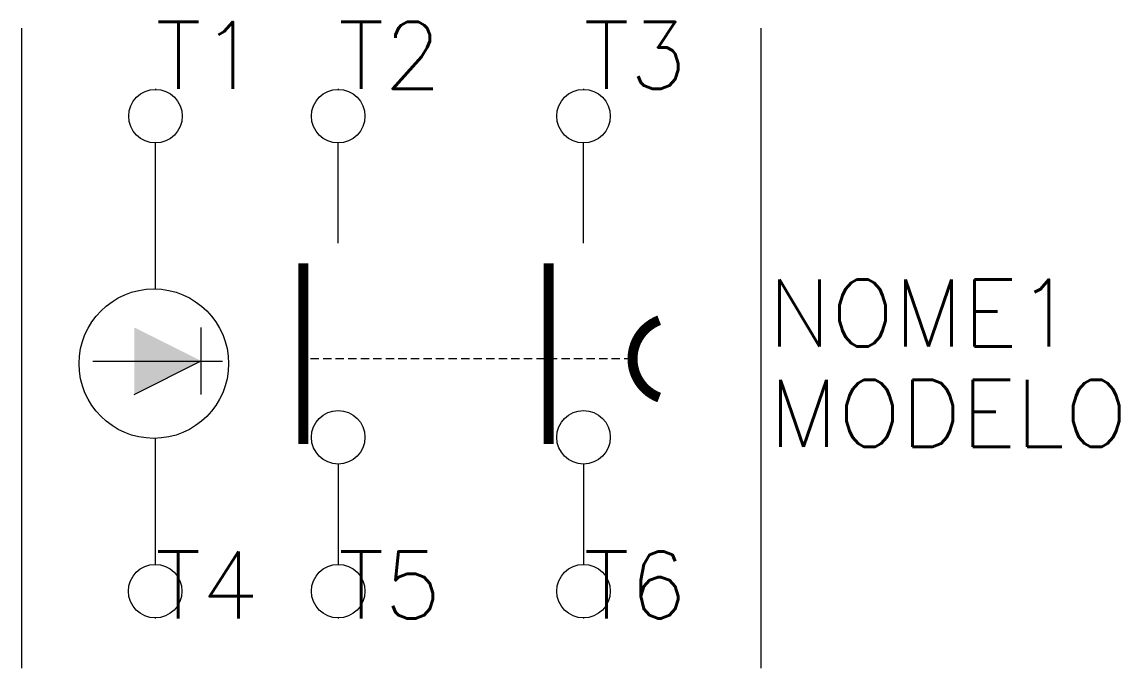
# Model space of a CAD drawing. Extents: x 349.9 to 382.7, y 175.8 to 195.1.
import ezdxf
from ezdxf.enums import TextEntityAlignment as Align

# ---------------------------------------------------------------- set-up
doc = ezdxf.new("R2010")
doc.units = 0
doc.header["$MEASUREMENT"] = 0
doc.linetypes.add('DASHED2', pattern=[0.375, 0.25, -0.125])
doc.layers.get('0').update_dxf_attribs({"linetype": 'CONTINUOUS'})
doc.styles.add('ROMANS', font='romans')

msp = doc.modelspace()

# ---------------------------------------------------------------- hatches: boundary and pattern name
h = msp.add_hatch(color=256)
h.dxf.hatch_style = 1
h.paths.add_polyline_path([(353.291, 186.011), (353.291, 184.01), (355.292, 185.011)])

# ---------------------------------------------------------------- linework, layer by layer
for p, q in [((349.935, 175.827), (349.935, 194.954)), ((372.022, 194.954), (372.022, 175.827)), ((353.926, 193.145), (353.926, 193.127)), ((359.388, 193.145), (359.388, 193.127)), ((366.721, 193.145), (366.721, 193.127)), ((353.926, 187.155), (353.926, 191.527)), ((359.388, 188.527), (359.388, 191.527)), ((366.721, 188.527), (366.721, 191.527)), ((355.292, 184.011), (355.292, 186.011)), ((355.934, 184.994), (352.052, 184.994)), ((353.291, 184.01), (355.292, 185.011)), ((353.918, 182.697), (353.918, 178.927)), ((359.388, 181.927), (359.388, 178.927)), ((366.721, 181.927), (366.721, 178.927)), ((353.918, 177.327), (353.918, 177.309)), ((359.388, 177.327), (359.388, 177.309)), ((366.721, 177.327), (366.721, 177.309))]:
    msp.add_line(p, q)
at = {"linetype": 'DASHED2'}
msp.add_line((368.185, 185.07), (358.253, 185.07), dxfattribs=at)
at = {"const_width": 0.3}
for points in [[(358.344, 187.927), (358.344, 182.527)], [(365.677, 187.927), (365.677, 182.527)]]:
    msp.add_lwpolyline(points, dxfattribs=at)
msp.add_lwpolyline([(368.982, 183.914, -0.689515), (368.982, 186.226)], format="xyb", dxfattribs=at)
for centre, radius in [((353.926, 192.327), 0.8), ((359.388, 192.327), 0.8), ((366.721, 192.327), 0.8), ((353.878, 184.928), 2.234), ((359.388, 182.727), 0.8), ((366.721, 182.727), 0.8), ((353.918, 178.127), 0.8), ((359.388, 178.127), 0.8), ((366.721, 178.127), 0.8)]:
    msp.add_circle(centre, radius)

# ---------------------------------------------------------------- texts
at = {"style": 'ROMANS'}
for tag, p in [('T1', (353.926, 193.145)), ('T2', (359.388, 193.145)), ('T3', (366.721, 193.145)), ('T4', (353.918, 177.309)), ('T5', (359.388, 177.309)), ('T6', (366.721, 177.309))]:
    msp.add_attdef(tag, p, '', height=2, dxfattribs=at)
at = {"lineweight": -3, "style": 'ROMANS'}
for tag, p in [('NOME1', (372.233, 186.442)), ('MODELO', (372.27, 183.442))]:
    msp.add_attdef(tag, text='', height=2, dxfattribs=at).set_placement(p, align=Align.MIDDLE_LEFT)

doc.saveas('drawing.dxf')
